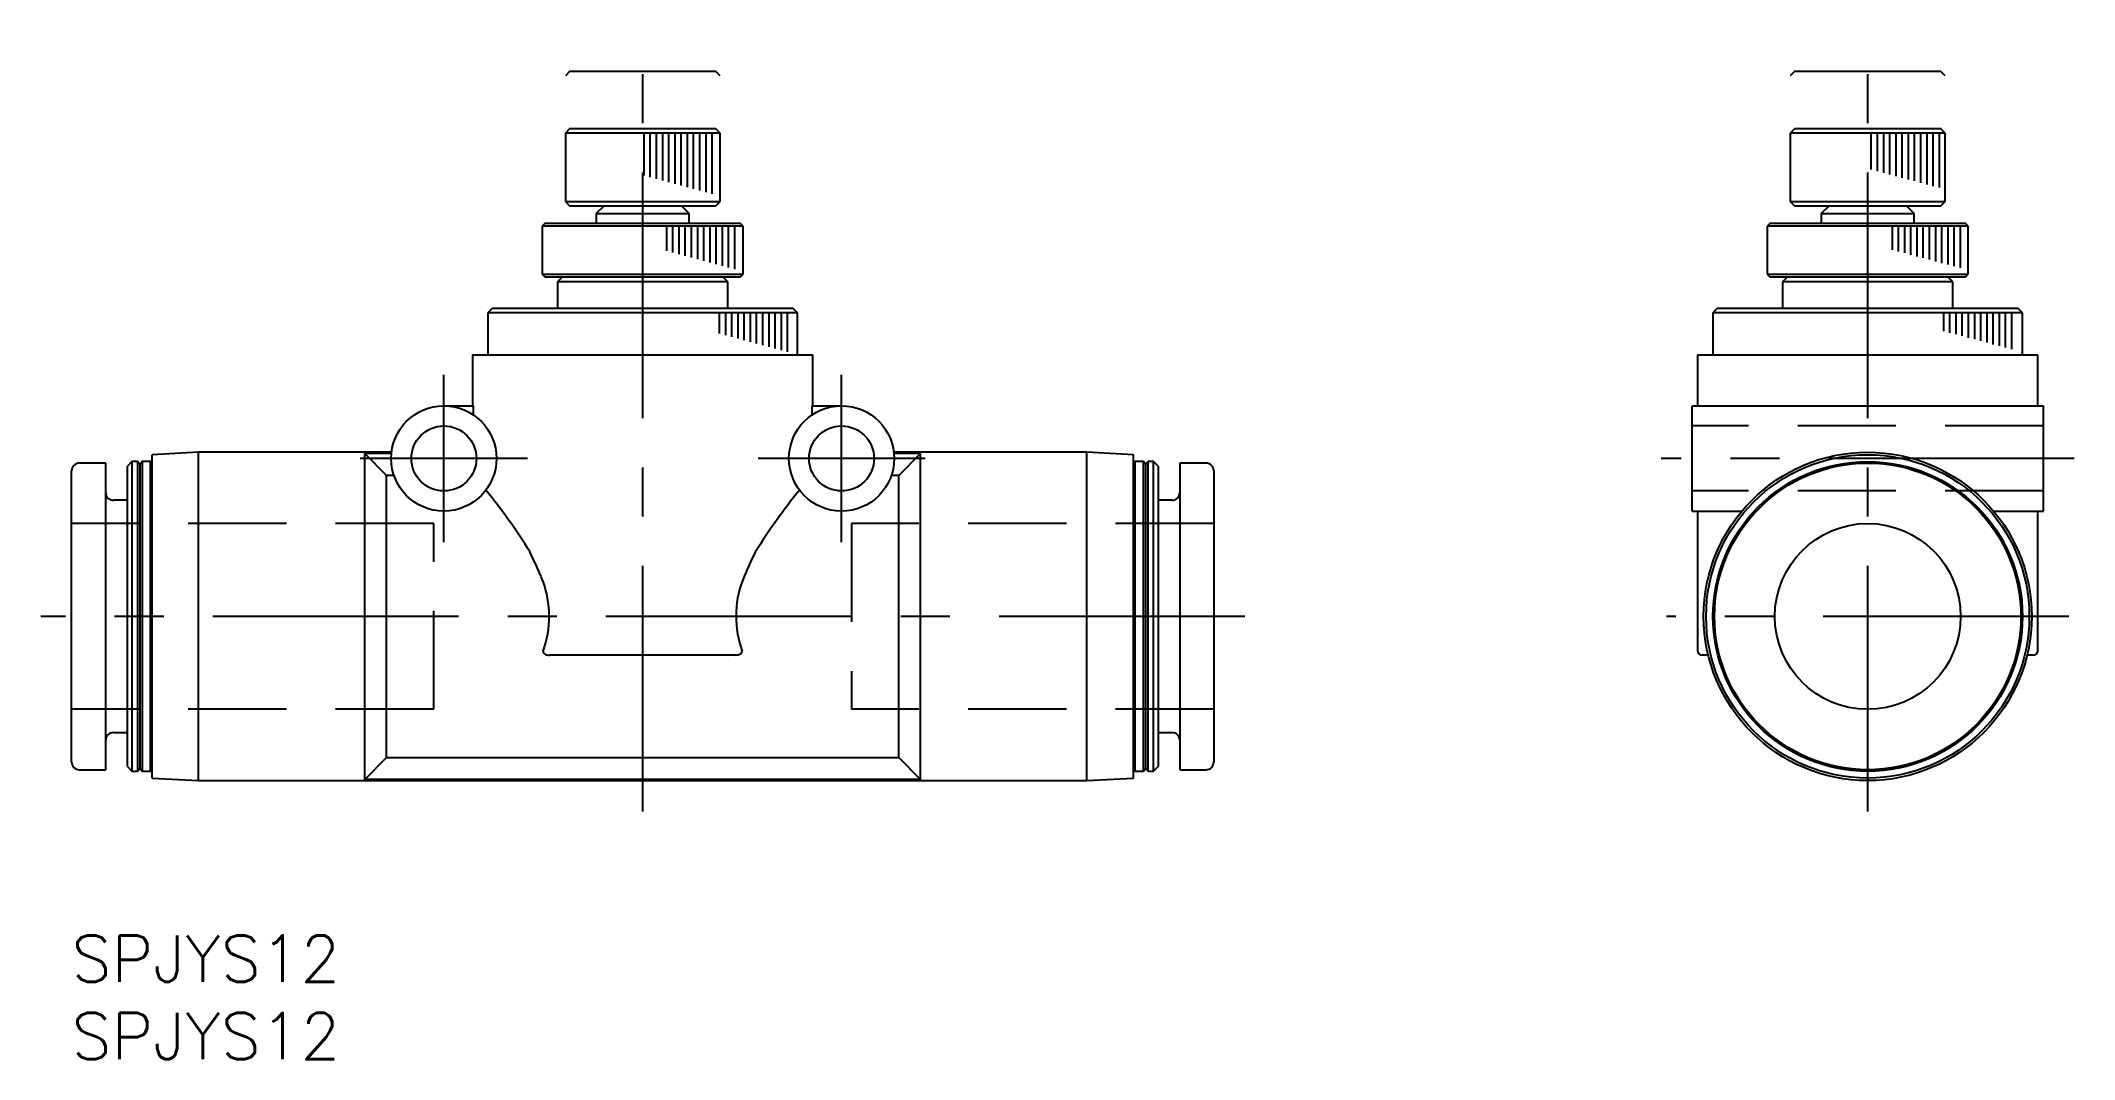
# Model space of a CAD drawing. Extents: x -2 to 129, y -8 to 58.
import ezdxf

# ---------------------------------------------------------------- set-up
doc = ezdxf.new("R2010")
doc.units = 0
doc.header["$LTSCALE"] = 0.5
for name, pattern in [('CENTER', [50.8, 31.75, -6.35, 6.35, -6.35]), ('DASHED', [19.05, 12.7, -6.35]), ('PHANTOM', [63.5, 31.75, -6.35, 6.35, -6.35, 6.35, -6.35])]:
    doc.linetypes.add(name, pattern=pattern)
for name, color, linetype in [('MSM_CENTER', 1, 'CENTER'), ('MSM_CONTINUOUS', 7, 'CONTINUOUS'), ('MSM_DASHED', 4, 'DASHED'), ('MSM_IMAGINARY', 6, 'PHANTOM'), ('MSM_NARROW', 5, 'CONTINUOUS'), ('MSM_PART_NUMBER', 7, 'CONTINUOUS')]:
    doc.layers.add(name, color=color, linetype=linetype)
doc.styles.get("Standard").update_dxf_attribs({"font": 'txt.shx', "height": 1.5, "bigfont": 'bigfont.shx'})

# ---------------------------------------------------------------- blocks, each defined once
blk = doc.blocks.new('*U18')
at = {"layer": 'MSM_PART_NUMBER'}
blk.add_text('SPJYS12', height=3, dxfattribs=at).set_placement((0, -3))
blk = doc.blocks.new('*U19')
at = {"layer": 'MSM_PART_NUMBER'}
blk.add_text('SPJYS12', height=3, dxfattribs=at).set_placement((0, -8))

msp = doc.modelspace()

# ---------------------------------------------------------------- linework, layer by layer
at = {"layer": 'MSM_CENTER'}
for p, q in [((36.9, 8), (36.9, 57.78)), ((116.05, 8), (116.05, 57.78)), ((24.05, 25.4), (24.05, 36.2)), ((49.75, 25.4), (49.75, 36.2)), ((29.45, 30.8), (18.65, 30.8)), ((55.15, 30.8), (44.35, 30.8)), ((129.4, 30.8), (102.7, 30.8)), ((75.8, 20.6), (-2, 20.6)), ((129.05, 20.6), (103.05, 20.6))]:
    msp.add_line(p, q, dxfattribs=at)
at = {"layer": 'MSM_CONTINUOUS'}
for p, q in [((32.2, 52.1), (31.9, 51.8)), ((41.9, 51.8), (31.9, 51.8)), ((31.9, 51.8), (31.9, 47.4)), ((32.2, 52.1), (41.6, 52.1)), ((41.9, 51.8), (41.6, 52.1)), ((41.9, 47.4), (41.9, 51.8)), ((111.35, 52.1), (111.05, 51.8)), ((121.05, 51.8), (111.05, 51.8)), ((111.05, 51.8), (111.05, 47.4)), ((111.35, 52.1), (120.75, 52.1)), ((121.05, 51.8), (120.75, 52.1)), ((121.05, 47.4), (121.05, 51.8)), ((31.9, 47.4), (32.2, 47.1)), ((31.9, 47.4), (41.9, 47.4)), ((41.6, 47.1), (41.9, 47.4)), ((111.05, 47.4), (121.05, 47.4)), ((111.05, 47.4), (111.35, 47.1)), ((120.75, 47.1), (121.05, 47.4)), ((30.6, 46), (30.4, 45.8)), ((30.6, 46), (43.2, 46)), ((41.6, 47.1), (32.2, 47.1)), ((34.38, 47.1), (33.9, 46.62)), ((33.9, 46.62), (39.9, 46.62)), ((33.9, 46.62), (33.9, 46)), ((39.9, 46.62), (39.42, 47.1)), ((39.9, 46), (39.9, 46.62)), ((43.4, 45.8), (43.2, 46)), ((109.75, 46), (109.55, 45.8)), ((109.75, 46), (122.35, 46)), ((120.75, 47.1), (111.35, 47.1)), ((113.53, 47.1), (113.05, 46.62)), ((113.05, 46.62), (119.05, 46.62)), ((113.05, 46.62), (113.05, 46)), ((119.05, 46.62), (118.57, 47.1)), ((119.05, 46), (119.05, 46.62)), ((122.55, 45.8), (122.35, 46)), ((30.4, 45.8), (30.4, 42.7)), ((43.4, 45.8), (30.4, 45.8)), ((43.4, 42.7), (43.4, 45.8)), ((109.55, 45.8), (109.55, 42.7)), ((122.55, 45.8), (109.55, 45.8)), ((122.55, 42.7), (122.55, 45.8)), ((30.4, 42.7), (43.4, 42.7)), ((30.4, 42.7), (30.6, 42.5)), ((43.2, 42.5), (30.6, 42.5)), ((31.7, 42.5), (31.4, 42.2)), ((42.4, 42.2), (31.4, 42.2)), ((31.4, 42.2), (31.4, 40.5)), ((42.4, 42.2), (42.1, 42.5)), ((42.4, 40.5), (42.4, 42.2)), ((43.2, 42.5), (43.4, 42.7)), ((109.55, 42.7), (122.55, 42.7)), ((109.55, 42.7), (109.75, 42.5)), ((122.35, 42.5), (109.75, 42.5)), ((110.85, 42.5), (110.55, 42.2)), ((110.55, 42.2), (110.55, 40.5)), ((121.55, 42.2), (110.55, 42.2)), ((121.55, 42.2), (121.25, 42.5)), ((121.55, 40.5), (121.55, 42.2)), ((122.35, 42.5), (122.55, 42.7)), ((27.2, 40.5), (26.9, 40.2)), ((46.9, 40.2), (26.9, 40.2)), ((26.9, 40.2), (26.9, 37.5)), ((27.2, 40.5), (46.6, 40.5)), ((46.9, 40.2), (46.6, 40.5)), ((46.9, 37.5), (46.9, 40.2)), ((106.35, 40.5), (106.05, 40.2)), ((126.05, 40.2), (106.05, 40.2)), ((106.05, 40.2), (106.05, 37.5)), ((106.35, 40.5), (125.75, 40.5)), ((126.05, 40.2), (125.75, 40.5)), ((126.05, 37.5), (126.05, 40.2)), ((25.9, 37.5), (47.9, 37.5)), ((25.9, 37.5), (25.9, 34.2)), ((47.9, 34.2), (47.9, 37.5)), ((105.05, 37.5), (105.05, 34.2)), ((105.05, 37.5), (127.05, 37.5)), ((127.05, 34.2), (127.05, 37.5)), ((24.05, 34.2), (25.97, 34.2)), ((25.97, 33.61), (25.97, 34.2)), ((47.83, 34.2), (47.83, 33.61)), ((47.83, 34.2), (49.75, 34.2)), ((104.7, 34.2), (127.4, 34.2)), ((104.7, 27.4), (104.7, 34.2)), ((127.4, 27.4), (127.4, 34.2)), ((2.2, 30.5), (0.5, 30.5)), ((2.2, 10.7), (2.2, 30.5)), ((3.9, 30.6), (3.6, 30.3)), ((3.6, 10.9), (3.6, 30.3)), ((3.9, 30.6), (3.9, 10.6)), ((4.25, 30.6), (3.9, 30.6)), ((4.4, 30.4), (4.25, 30.6)), ((4.25, 30.6), (4.25, 10.6)), ((4.55, 30.6), (4.4, 30.4)), ((4.4, 30.4), (4.4, 10.8)), ((5.1, 30.6), (4.55, 30.6)), ((4.55, 30.6), (4.55, 10.6)), ((5.1, 10.6), (5.1, 30.6)), ((5.2, 30.5), (5.1, 30.6)), ((8.2, 31.2), (5.2, 31.04)), ((5.2, 10.16), (5.2, 31.04)), ((8.2, 10), (8.2, 31.2)), ((20.67, 31.2), (8.2, 31.2)), ((18.95, 10.07), (18.95, 31.13)), ((18.95, 31.13), (20.35, 29.71)), ((20.67, 31.13), (18.95, 31.13)), ((65.6, 31.2), (53.13, 31.2)), ((54.85, 31.13), (53.13, 31.13)), ((53.45, 29.71), (54.85, 31.13)), ((54.85, 10.07), (54.85, 31.13)), ((65.6, 10), (65.6, 31.2)), ((68.6, 31.04), (65.6, 31.2)), ((68.6, 10.16), (68.6, 31.04)), ((68.7, 30.6), (68.6, 30.5)), ((68.7, 30.6), (68.7, 10.6)), ((69.25, 30.6), (68.7, 30.6)), ((69.25, 10.6), (69.25, 30.6)), ((69.4, 30.4), (69.25, 30.6)), ((69.55, 30.6), (69.4, 30.4)), ((69.4, 10.8), (69.4, 30.4)), ((69.55, 10.6), (69.55, 30.6)), ((69.9, 30.6), (69.55, 30.6)), ((69.9, 10.6), (69.9, 30.6)), ((70.2, 30.3), (69.9, 30.6)), ((70.2, 30.3), (70.2, 10.9)), ((73.3, 30.5), (71.6, 30.5)), ((71.6, 30.5), (71.6, 10.7)), ((0, 11.2), (0, 30)), ((20.35, 11.49), (20.35, 29.71)), ((20.83, 29.71), (20.35, 29.71)), ((53.45, 29.71), (52.97, 29.71)), ((53.45, 11.49), (53.45, 29.71)), ((73.8, 30), (73.8, 11.2)), ((3.6, 28.1), (2.7, 28.1)), ((71.1, 28.1), (70.2, 28.1)), ((104.7, 27.4), (107.92, 27.4)), ((105.05, 27.4), (105.05, 18.4)), ((124.18, 27.4), (127.4, 27.4)), ((127.05, 18.4), (127.05, 27.4)), ((42.91, 18.1), (30.89, 18.1)), ((105.75, 18.1), (105.35, 18.1)), ((126.75, 18.1), (126.35, 18.1)), ((2.7, 13.1), (3.6, 13.1)), ((70.2, 13.1), (71.1, 13.1)), ((0.5, 10.7), (2.2, 10.7)), ((3.6, 10.9), (3.9, 10.6)), ((3.9, 10.6), (4.25, 10.6)), ((4.25, 10.6), (4.4, 10.8)), ((4.4, 10.8), (4.55, 10.6)), ((4.55, 10.6), (5.1, 10.6)), ((5.1, 10.6), (5.2, 10.7)), ((20.35, 11.49), (18.95, 10.07)), ((20.35, 11.49), (53.45, 11.49)), ((54.85, 10.07), (53.45, 11.49)), ((68.6, 10.7), (68.7, 10.6)), ((68.7, 10.6), (69.25, 10.6)), ((69.25, 10.6), (69.4, 10.8)), ((69.4, 10.8), (69.55, 10.6)), ((69.55, 10.6), (69.9, 10.6)), ((69.9, 10.6), (70.2, 10.9)), ((71.6, 10.7), (73.3, 10.7)), ((5.2, 10.16), (8.2, 10)), ((8.2, 10), (65.6, 10)), ((54.85, 10.07), (18.95, 10.07)), ((65.6, 10), (68.6, 10.16))]:
    msp.add_line(p, q, dxfattribs=at)
for centre, radius in [((24.05, 30.8), 3.4), ((49.75, 30.8), 3.4), ((24.05, 30.8), 2.1), ((49.75, 30.8), 2.1), ((116.05, 20.6), 10.6), ((116.05, 20.6), 10.44), ((116.05, 20.6), 10), ((116.05, 20.6), 9.9), ((116.05, 20.6), 6)]:
    msp.add_circle(centre, radius, dxfattribs=at)
for centre, radius, start, end in [((0.5, 30), 0.5, 90, 180), ((73.3, 30), 0.5, 0, 90), ((2.7, 28.6), 0.5, 180, 270), ((-3.63, 4), 39.2, 31.9696, 39.1556), ((77.44, 4.02), 39.2, 140.8715, 148.0644), ((71.1, 28.6), 0.5, 270, 0), ((8.56, 14.15), 23.57, 22.4972, 26.7311), ((65.23, 14.17), 23.57, 153.3029, 157.5367), ((24.33, 20.61), 6.53, 342.3268, 23.0404), ((49.46, 20.62), 6.53, 156.9935, 197.7072), ((22.78, 20.98), 8.13, 341.1813, 343.1535), ((51.02, 20.99), 8.13, 196.8805, 198.8526), ((105.35, 18.4), 0.3, 180, 270), ((126.75, 18.4), 0.3, 270, 0), ((30.64, 18.34), 0.172, 172.75, 221.4193), ((30.79, 18.5), 0.393, 224.7102, 261.8638), ((30.89, 18.91), 0.809, 259.3318, 270.0377), ((42.79, 19.73), 1.63, 274.032, 279.354), ((43, 18.51), 0.393, 278.1702, 315.3238), ((43.15, 18.34), 0.172, 318.6147, 7.284), ((2.7, 12.6), 0.5, 90, 180), ((71.1, 12.6), 0.5, 0, 90), ((0.5, 11.2), 0.5, 180, 270), ((73.3, 11.2), 0.5, 270, 0)]:
    msp.add_arc(centre, radius, start, end, dxfattribs=at)
at = {"layer": 'MSM_DASHED'}
for p, q in [((127.4, 32.9), (104.7, 32.9)), ((127.4, 28.7), (104.7, 28.7)), ((23.4, 26.6), (0, 26.6)), ((23.4, 14.6), (23.4, 26.6)), ((50.4, 26.6), (50.4, 14.6)), ((73.8, 26.6), (50.4, 26.6)), ((23.4, 14.6), (0, 14.6)), ((73.8, 14.6), (50.4, 14.6))]:
    msp.add_line(p, q, dxfattribs=at)
at = {"layer": 'MSM_IMAGINARY'}
for p, q in [((32.2, 55.8), (31.9, 55.5)), ((32.2, 55.8), (41.6, 55.8)), ((41.9, 55.5), (41.6, 55.8)), ((111.35, 55.8), (111.05, 55.5)), ((111.35, 55.8), (120.75, 55.8)), ((121.05, 55.5), (120.75, 55.8))]:
    msp.add_line(p, q, dxfattribs=at)
at = {"layer": 'MSM_NARROW'}
for p, q in [((36.97, 51.8), (36.97, 49.07)), ((37.37, 51.8), (37.37, 48.96)), ((37.77, 51.8), (37.77, 48.85)), ((38.17, 51.8), (38.17, 48.75)), ((38.57, 51.8), (38.57, 48.64)), ((38.97, 51.8), (38.97, 48.53)), ((39.37, 51.8), (39.37, 48.43)), ((39.77, 51.8), (39.77, 48.32)), ((40.17, 51.8), (40.17, 48.21)), ((40.57, 51.8), (40.57, 48.1)), ((40.97, 51.8), (40.97, 48)), ((41.37, 51.8), (41.37, 47.89)), ((116.26, 51.8), (116.26, 49.47)), ((116.66, 51.8), (116.66, 49.36)), ((117.06, 51.8), (117.06, 49.25)), ((117.46, 51.8), (117.46, 49.14)), ((117.86, 51.8), (117.86, 49.04)), ((118.26, 51.8), (118.26, 48.93)), ((118.66, 51.8), (118.66, 48.82)), ((119.06, 51.8), (119.06, 48.72)), ((119.46, 51.8), (119.46, 48.61)), ((119.86, 51.8), (119.86, 48.5)), ((120.26, 51.8), (120.26, 48.39)), ((120.66, 51.8), (120.66, 48.29)), ((38.43, 45.8), (38.43, 44.21)), ((38.83, 45.8), (38.83, 44.1)), ((39.23, 45.8), (39.23, 44)), ((39.63, 45.8), (39.63, 43.89)), ((40.03, 45.8), (40.03, 43.78)), ((40.43, 45.8), (40.43, 43.67)), ((40.83, 45.8), (40.83, 43.57)), ((41.23, 45.8), (41.23, 43.46)), ((41.63, 45.8), (41.63, 43.35)), ((42.03, 45.8), (42.03, 43.24)), ((42.43, 45.8), (42.43, 43.14)), ((42.83, 45.8), (42.83, 43.03)), ((117.62, 45.8), (117.62, 44.28)), ((118.02, 45.8), (118.02, 44.17)), ((118.42, 45.8), (118.42, 44.07)), ((118.82, 45.8), (118.82, 43.96)), ((119.22, 45.8), (119.22, 43.85)), ((119.62, 45.8), (119.62, 43.75)), ((120.02, 45.8), (120.02, 43.64)), ((120.42, 45.8), (120.42, 43.53)), ((120.82, 45.8), (120.82, 43.42)), ((121.22, 45.8), (121.22, 43.32)), ((121.62, 45.8), (121.62, 43.21)), ((122.02, 45.8), (122.02, 43.1)), ((41.84, 40.2), (41.84, 38.86)), ((42.24, 40.2), (42.24, 38.76)), ((42.64, 40.2), (42.64, 38.65)), ((43.04, 40.2), (43.04, 38.54)), ((43.44, 40.2), (43.44, 38.43)), ((43.84, 40.2), (43.84, 38.33)), ((44.24, 40.2), (44.24, 38.22)), ((44.64, 40.2), (44.64, 38.11)), ((45.04, 40.2), (45.04, 38)), ((45.44, 40.2), (45.44, 37.9)), ((45.84, 40.2), (45.84, 37.79)), ((46.24, 40.2), (46.24, 37.68)), ((120.94, 40.2), (120.94, 39.03)), ((121.34, 40.2), (121.34, 38.92)), ((121.74, 40.2), (121.74, 38.82)), ((122.14, 40.2), (122.14, 38.71)), ((122.54, 40.2), (122.54, 38.6)), ((122.94, 40.2), (122.94, 38.5)), ((123.34, 40.2), (123.34, 38.39)), ((123.74, 40.2), (123.74, 38.28)), ((124.14, 40.2), (124.14, 38.17)), ((124.54, 40.2), (124.54, 38.07)), ((124.94, 40.2), (124.94, 37.96)), ((125.34, 40.2), (125.34, 37.85))]:
    msp.add_line(p, q, dxfattribs=at)

# ---------------------------------------------------------------- block references
at = {"layer": 'MSM_CONTINUOUS'}
for name in ['*U18', '*U19']:
    msp.add_blockref(name, (0, 0), dxfattribs=at)

doc.saveas('drawing.dxf')
